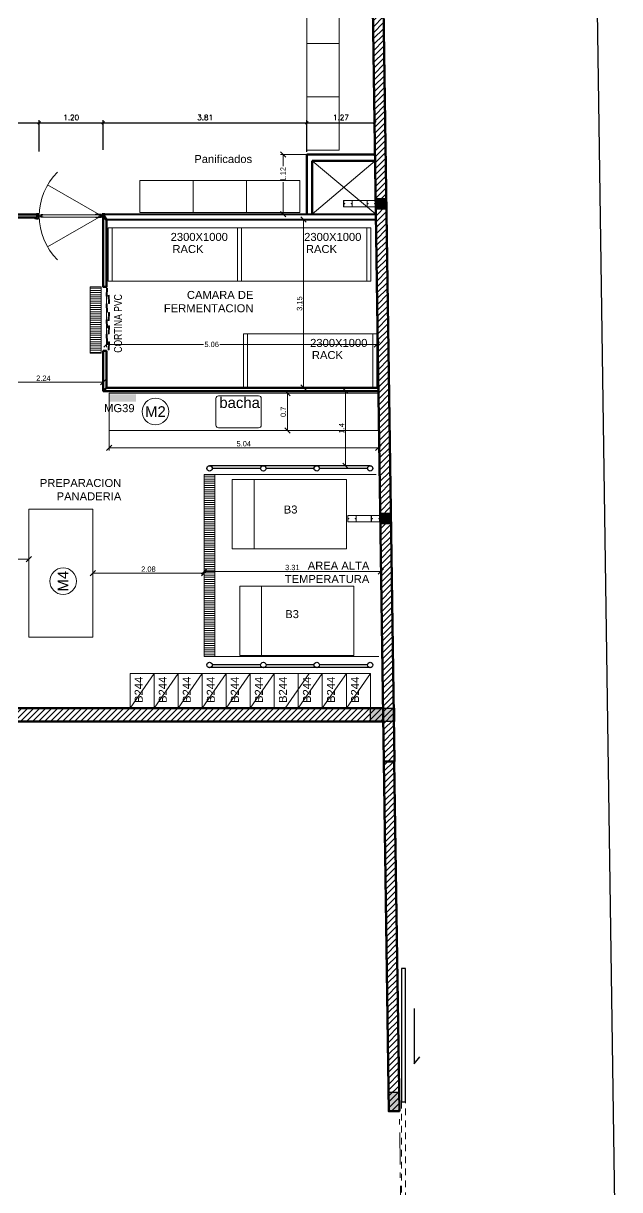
# Model space of a CAD drawing. Header units: inches. Extents: x 2 to 337, y 2 to 182.
# Drawn here: x 179.27 to 190.44, y 40.48 to 62.33 of the extents above; entities that cross this region are included whole.
import ezdxf

# ---------------------------------------------------------------- set-up
doc = ezdxf.new("R2010")
doc.units = ezdxf.units.IN
doc.header["$MEASUREMENT"] = 0
for name, pattern in [('ACAD_ISO10W100', [18, 12, -3, 0, -3]), ('HIDDEN2', [4.7625, 3.175, -1.5875]), ('LÍNEAS_OCULTAS2', [0.1875, 0.125, -0.0625])]:
    doc.linetypes.add(name, pattern=pattern)
for name, color, linetype in [('(C)Paneles 60mm.', 4, 'Continuous'), ('0-CORTINAPVC-TXT', 7, 'Continuous'), ('01-COTAS ESTRUCTURA', 9, 'Continuous'), ('DEF-GUARDARIEL', 1, 'Continuous'), ('JU-PLANTA(XREF)$0$0-EQUIPAMIENTO-LAB', 6, 'Continuous'), ('JU-PLANTA(XREF)$0$COMESTIBLES0-EQUIP-TXT', 3, 'Continuous'), ('L CARPINT', 3, 'Continuous'), ('l olumnas', 140, 'Continuous'), ('piso', 52, 'Continuous')]:
    doc.layers.add(name, color=color, linetype=linetype)
for name, color, linetype, lineweight in [('0-EQUIPAMIENTO-LAB', 6, 'Continuous', 13), ('0-LINEA PISO', 9, 'Continuous', 5), ('01 eje', 30, 'ACAD_ISO10W100', 9), ('ARQ-CORTINA PVC', 4, 'Continuous', 5), ('ARQ-REJILLAS', 4, 'Continuous', 5), ('COMESTIBLES0-EQUIP-TXT', 3, 'Continuous', 9), ('HATCH HORMIGON', 100, 'Continuous', 13), ('L COTAS', 1, 'Continuous', 9), ('L EQUIP', 6, 'Continuous', 9), ('l muro', 5, 'Continuous', 80), ('L PANELES', 136, 'Continuous', 50), ('L PROYEC', 4, 'HIDDEN2', 9), ('LAVADO MU', 10, 'Continuous', 5), ('smr acero', 170, 'Continuous', 15)]:
    doc.layers.add(name, color=color, linetype=linetype, lineweight=lineweight)
doc.styles.add('3mm para 1.100', font='ARIAL.TTF')
doc.styles.add('ARIAL', font='ARIAL.TTF')
doc.styles.add('JU-PLANTA(XREF)$0$ARIAL', font='ARIAL.TTF')
doc.styles.add('LZ-COME$0$LETRITAS', font='ROMAN1.shx', dxfattribs={"width": 1.2, "height": 0.225})
doc.styles.add('RomanS', font='romans.shx')
doc.styles.get("Standard").update_dxf_attribs({"font": 'ARIAL.TTF'})
doc.dimstyles.new('bases 1-50', dxfattribs={"dimscale": 0.5, "dimtxt": 0.2, "dimasz": 0.1, "dimexe": 0.1, "dimexo": 0.1, "dimgap": 0.1, "dimtad": 1, "dimtih": 1, "dimtoh": 1, "dimzin": 1, "dimdsep": 46, "dimtxsty": 'RomanS', "dimblk": 'OBLIQUE', "dimcen": 0.1, "dimclrd": 256, "dimclre": 256, "dimclrt": 256, "dimadec": 0, "dimazin": 0, "dimtfac": 1, "dimtmove": 0, "dimatfit": 3, "dimfxl": 0, "dimarcsym": 0})
doc.dimstyles.new('cotas 1.50', dxfattribs={"dimscale": 0.5, "dimtxt": 0.2, "dimasz": 0.2, "dimexe": 0.1, "dimexo": 0, "dimgap": 0.05, "dimtad": 1, "dimdsep": 46, "dimtxsty": 'ARIAL', "dimblk": 'OBLIQUE', "dimcen": 0.09, "dimclrd": 256, "dimclre": 256, "dimclrt": 256, "dimadec": 0, "dimazin": 2, "dimtfac": 1, "dimtofl": 0, "dimtmove": 2, "dimatfit": 3, "dimfxl": 0, "dimtolj": 1, "dimtzin": 0, "dimlwd": -1, "dimlwe": -1, "dimarcsym": 0})
pattern_1 = [(45, (-3306.593005, -701.39074), (-0.0561266008, 0.0561266008), [])]

# ---------------------------------------------------------------- blocks, each defined once
blk = doc.blocks.new('terreno1')
at = {"layer": '01 eje', "ltscale": 0.05}
blk.add_line((2904.08, 736.346), (2902.361, 855.185), dxfattribs=at)
at = {"layer": 'piso'}
blk.add_lwpolyline([(2906.337, 856.866), (2908.104, 734.713)], dxfattribs=at)
blk = doc.blocks.new('RACKS 250')
for p, q in [((-1.05, -2.5), (-1.05, 0)), ((-1.05, 0), (-0.05, 0)), ((-0.05, 0), (-0.05, -2.5)), ((-1.05, -0.0762), (-0.05, -0.0762)), ((-1.05, -2.4238), (-0.05, -2.4238)), ((-0.05, -2.5), (-1.05, -2.5))]:
    blk.add_line(p, q)
blk = doc.blocks.new('_Oblique')
at = {"color": 0, "linetype": 'ByBlock', "lineweight": -2}
blk.add_line((-0.5, -0.5), (0.5, 0.5), dxfattribs=at)
blk = doc.blocks.new('*D282')
at = {"layer": 'Defpoints', "color": 0}
for p in [(180.831, 57.399), (185.896, 57.301), (185.896, 56.318)]:
    blk.add_point(p, dxfattribs=at)
at = {"layer": 'L COTAS'}
for p, q in [((180.831, 57.399), (180.831, 56.268)), ((185.896, 57.301), (185.896, 56.268)), ((180.831, 56.318), (182.646, 56.318)), ((185.896, 56.318), (182.956, 56.318))]:
    blk.add_line(p, q, dxfattribs=at)
at = {"layer": 'L COTAS', "xscale": 0.1, "yscale": 0.1, "zscale": 0.1, "rotation": 180}
blk.add_blockref('_Oblique', (180.831, 56.318), dxfattribs=at)
at = {"layer": 'L COTAS', "xscale": 0.1, "yscale": 0.1, "zscale": 0.1}
blk.add_blockref('_Oblique', (185.896, 56.318), dxfattribs=at)
at = {"layer": 'L COTAS', "insert": (182.801, 56.318), "char_height": 0.1, "attachment_point": 5, "style": 'ARIAL'}
blk.add_mtext('\\A1;5.06', dxfattribs=at)
blk = doc.blocks.new('*D283')
at = {"layer": 'Defpoints', "color": 0}
for p in [(184.455, 58.658), (184.455, 55.508), (184.523, 55.508)]:
    blk.add_point(p, dxfattribs=at)
at = {"layer": 'L COTAS'}
for p, q in [((184.455, 58.658), (184.573, 58.658)), ((184.523, 58.658), (184.523, 55.508)), ((184.455, 55.508), (184.573, 55.508))]:
    blk.add_line(p, q, dxfattribs=at)
at = {"layer": 'L COTAS', "xscale": 0.1, "yscale": 0.1, "zscale": 0.1}
for p, rotation in [((184.523, 58.658), 90), ((184.523, 55.508), 270)]:
    blk.add_blockref('_Oblique', p, dxfattribs=dict(at, rotation=rotation))
at = {"layer": 'L COTAS', "insert": (184.447, 57.083), "char_height": 0.1, "attachment_point": 5, "rotation": 90, "style": 'ARIAL'}
blk.add_mtext('\\A1;3.15', dxfattribs=at)
blk = doc.blocks.new('*D284')
at = {"layer": 'Defpoints', "color": 0}
for p in [(185.003, 55.448), (185.003, 54.045), (185.308, 54.045)]:
    blk.add_point(p, dxfattribs=at)
at = {"layer": 'L COTAS'}
for p, q in [((185.003, 55.448), (185.358, 55.448)), ((185.308, 55.448), (185.308, 54.045)), ((185.003, 54.045), (185.358, 54.045))]:
    blk.add_line(p, q, dxfattribs=at)
at = {"layer": 'L COTAS', "xscale": 0.1, "yscale": 0.1, "zscale": 0.1}
for p, rotation in [((185.308, 55.448), 90), ((185.308, 54.045), 270)]:
    blk.add_blockref('_Oblique', p, dxfattribs=dict(at, rotation=rotation))
at = {"layer": 'L COTAS', "insert": (185.233, 54.747), "char_height": 0.1, "attachment_point": 5, "rotation": 90, "style": 'ARIAL'}
blk.add_mtext('\\A1;1.4', dxfattribs=at)
blk = doc.blocks.new('*D286')
at = {"layer": 'Defpoints', "color": 0}
for p in [(182.658, 52.062), (185.967, 52.126), (185.967, 52.062)]:
    blk.add_point(p, dxfattribs=at)
at = {"layer": 'L COTAS'}
for p, q in [((182.658, 52.062), (182.658, 52.112)), ((182.658, 52.062), (185.967, 52.062)), ((185.967, 52.126), (185.967, 52.012))]:
    blk.add_line(p, q, dxfattribs=at)
at = {"layer": 'L COTAS', "xscale": 0.1, "yscale": 0.1, "zscale": 0.1, "rotation": 180}
blk.add_blockref('_Oblique', (182.658, 52.062), dxfattribs=at)
at = {"layer": 'L COTAS', "xscale": 0.1, "yscale": 0.1, "zscale": 0.1}
blk.add_blockref('_Oblique', (185.967, 52.062), dxfattribs=at)
at = {"layer": 'L COTAS', "insert": (184.312, 52.138), "char_height": 0.1, "attachment_point": 5, "style": 'ARIAL'}
blk.add_mtext('\\A1;3.31', dxfattribs=at)
blk = doc.blocks.new('*D296')
at = {"layer": 'Defpoints', "color": 0}
for p in [(184.138, 59.876), (184.586, 59.876), (184.586, 58.756)]:
    blk.add_point(p, dxfattribs=at)
at = {"layer": 'L COTAS'}
for p, q in [((184.586, 59.876), (184.088, 59.876)), ((184.138, 59.876), (184.138, 59.655)), ((184.138, 58.756), (184.138, 59.355)), ((184.586, 58.756), (184.088, 58.756))]:
    blk.add_line(p, q, dxfattribs=at)
at = {"layer": 'L COTAS', "xscale": 0.1, "yscale": 0.1, "zscale": 0.1}
for p, rotation in [((184.138, 59.876), 90), ((184.138, 58.756), 270)]:
    blk.add_blockref('_Oblique', p, dxfattribs=dict(at, rotation=rotation))
at = {"layer": 'L COTAS', "insert": (184.138, 59.505), "char_height": 0.1, "attachment_point": 5, "rotation": 90, "style": 'ARIAL'}
blk.add_mtext('\\A1;1.12', dxfattribs=at)
blk = doc.blocks.new('*D484')
at = {"layer": 'Defpoints', "color": 0}
for p in [(178.53, 55.61), (178.53, 55.445), (180.771, 55.445)]:
    blk.add_point(p, dxfattribs=at)
at = {"layer": 'L COTAS'}
for p, q in [((178.53, 55.445), (178.53, 55.66)), ((180.771, 55.61), (178.53, 55.61)), ((180.771, 55.445), (180.771, 55.66))]:
    blk.add_line(p, q, dxfattribs=at)
at = {"layer": 'L COTAS', "xscale": 0.1, "yscale": 0.1, "zscale": 0.1, "rotation": 180}
blk.add_blockref('_Oblique', (178.53, 55.61), dxfattribs=at)
at = {"layer": 'L COTAS', "xscale": 0.1, "yscale": 0.1, "zscale": 0.1}
blk.add_blockref('_Oblique', (180.771, 55.61), dxfattribs=at)
at = {"layer": 'L COTAS', "insert": (179.651, 55.685), "char_height": 0.1, "attachment_point": 5, "style": 'ARIAL'}
blk.add_mtext('\\A1;2.24', dxfattribs=at)
blk = doc.blocks.new('*D485')
at = {"layer": 'Defpoints', "color": 0}
for p in [(180.576, 52.062), (180.576, 52.031), (182.658, 52.062)]:
    blk.add_point(p, dxfattribs=at)
at = {"layer": 'L COTAS'}
for p, q in [((180.576, 52.062), (180.576, 51.981)), ((182.658, 52.031), (180.576, 52.031)), ((182.658, 52.062), (182.658, 51.981))]:
    blk.add_line(p, q, dxfattribs=at)
at = {"layer": 'L COTAS', "xscale": 0.1, "yscale": 0.1, "zscale": 0.1, "rotation": 180}
blk.add_blockref('_Oblique', (180.576, 52.031), dxfattribs=at)
at = {"layer": 'L COTAS', "xscale": 0.1, "yscale": 0.1, "zscale": 0.1}
blk.add_blockref('_Oblique', (182.658, 52.031), dxfattribs=at)
at = {"layer": 'L COTAS', "insert": (181.617, 52.107), "char_height": 0.1, "attachment_point": 5, "style": 'ARIAL'}
blk.add_mtext('\\A1;2.08', dxfattribs=at)
blk = doc.blocks.new('*D486')
at = {"layer": 'Defpoints', "color": 0}
for p in [(177.27, 52.296), (177.27, 52.062), (179.376, 52.062)]:
    blk.add_point(p, dxfattribs=at)
at = {"layer": 'L COTAS'}
for p, q in [((177.27, 52.062), (177.27, 52.346)), ((179.376, 52.296), (177.27, 52.296)), ((179.376, 52.062), (179.376, 52.346))]:
    blk.add_line(p, q, dxfattribs=at)
at = {"layer": 'L COTAS', "xscale": 0.1, "yscale": 0.1, "zscale": 0.1, "rotation": 180}
blk.add_blockref('_Oblique', (177.27, 52.296), dxfattribs=at)
at = {"layer": 'L COTAS', "xscale": 0.1, "yscale": 0.1, "zscale": 0.1}
blk.add_blockref('_Oblique', (179.376, 52.296), dxfattribs=at)
at = {"layer": 'L COTAS', "insert": (178.323, 52.371), "char_height": 0.1, "attachment_point": 5, "style": 'ARIAL'}
blk.add_mtext('\\A1;2.11', dxfattribs=at)
blk = doc.blocks.new('base1')
at = {"layer": 'smr acero'}
h = blk.add_hatch(color=256, dxfattribs=at)
h.dxf.hatch_style = 1
h.paths.add_polyline_path([(4862.665, 1040.797), (4862.665, 1040.597), (4862.465, 1040.597), (4862.465, 1040.797)])
for p, q in [((4863.111, 1040.757), (4862.809, 1040.757)), ((4863.111, 1040.637), (4862.809, 1040.637))]:
    blk.add_line(p, q, dxfattribs=at)
blk.add_lwpolyline([(4862.465, 1040.597), (4862.665, 1040.597), (4862.665, 1040.797), (4862.465, 1040.797)], close=True, dxfattribs=at)
for points in [[(4862.819, 1040.757), (4862.671, 1040.757, 0.414214), (4862.665, 1040.751), (4862.665, 1040.703, 0.414214), (4862.671, 1040.697), (4862.685, 1040.697), (4862.685, 1040.699), (4862.673, 1040.699, -0.414214), (4862.667, 1040.705), (4862.667, 1040.749, -0.414214), (4862.673, 1040.755), (4862.817, 1040.755, -0.414214), (4862.823, 1040.749), (4862.823, 1040.705, -0.414214), (4862.817, 1040.699), (4862.805, 1040.699), (4862.805, 1040.697), (4862.819, 1040.697, 0.414214), (4862.825, 1040.703), (4862.825, 1040.751, 0.414214)], [(4862.819, 1040.637), (4862.671, 1040.637, -0.414214), (4862.665, 1040.643), (4862.665, 1040.691, -0.414214), (4862.671, 1040.697), (4862.685, 1040.697), (4862.685, 1040.695), (4862.673, 1040.695, 0.414214), (4862.667, 1040.689), (4862.667, 1040.645, 0.414214), (4862.673, 1040.639), (4862.817, 1040.639, 0.414214), (4862.823, 1040.645), (4862.823, 1040.689, 0.414214), (4862.817, 1040.695), (4862.805, 1040.695), (4862.805, 1040.697), (4862.819, 1040.697, -0.414214), (4862.825, 1040.691), (4862.825, 1040.643, -0.414214)], [(4863.111, 1040.757), (4863.259, 1040.757, -0.414214), (4863.265, 1040.751), (4863.265, 1040.703, -0.414214), (4863.259, 1040.697), (4863.245, 1040.697), (4863.245, 1040.699), (4863.257, 1040.699, 0.414214), (4863.263, 1040.705), (4863.263, 1040.749, 0.414214), (4863.257, 1040.755), (4863.113, 1040.755, 0.414214), (4863.107, 1040.749), (4863.107, 1040.705, 0.414214), (4863.113, 1040.699), (4863.125, 1040.699), (4863.125, 1040.697), (4863.111, 1040.697, -0.414214), (4863.105, 1040.703), (4863.105, 1040.751, -0.414214)], [(4863.111, 1040.637), (4863.259, 1040.637, 0.414214), (4863.265, 1040.643), (4863.265, 1040.691, 0.414214), (4863.259, 1040.697), (4863.245, 1040.697), (4863.245, 1040.695), (4863.257, 1040.695, -0.414214), (4863.263, 1040.689), (4863.263, 1040.645, -0.414214), (4863.257, 1040.639), (4863.113, 1040.639, -0.414214), (4863.107, 1040.645), (4863.107, 1040.689, -0.414214), (4863.113, 1040.695), (4863.125, 1040.695), (4863.125, 1040.697), (4863.111, 1040.697, 0.414214), (4863.105, 1040.691), (4863.105, 1040.643, 0.414214)]]:
    blk.add_lwpolyline(points, format="xyb", close=True, dxfattribs=at)
blk = doc.blocks.new('*D437')
at = {"layer": 'Defpoints', "color": 0}
for p in [(179.571, 60.47), (178.471, 59.883), (179.571, 59.883)]:
    blk.add_point(p, dxfattribs=at)
at = {"layer": 'L COTAS', "lineweight": -2}
for p, q in [((178.471, 59.933), (178.471, 60.52)), ((178.471, 60.47), (179.571, 60.47)), ((179.571, 59.933), (179.571, 60.52))]:
    blk.add_line(p, q, dxfattribs=at)
at = {"layer": 'L COTAS', "lineweight": -2, "xscale": 0.05, "yscale": 0.05, "zscale": 0.05, "rotation": 180}
blk.add_blockref('_Oblique', (178.471, 60.47), dxfattribs=at)
at = {"layer": 'L COTAS', "lineweight": -2, "xscale": 0.05, "yscale": 0.05, "zscale": 0.05}
blk.add_blockref('_Oblique', (179.571, 60.47), dxfattribs=at)
at = {"layer": 'L COTAS', "insert": (179.021, 60.57), "char_height": 0.1, "attachment_point": 5, "style": 'RomanS'}
blk.add_mtext('1.10', dxfattribs=at)
blk = doc.blocks.new('*D438')
at = {"layer": 'Defpoints', "color": 0}
for p in [(180.771, 60.47), (179.571, 59.883), (180.771, 59.914)]:
    blk.add_point(p, dxfattribs=at)
at = {"layer": 'L COTAS', "lineweight": -2}
for p, q in [((179.571, 59.933), (179.571, 60.52)), ((179.571, 60.47), (180.771, 60.47)), ((180.771, 59.964), (180.771, 60.52))]:
    blk.add_line(p, q, dxfattribs=at)
at = {"layer": 'L COTAS', "lineweight": -2, "xscale": 0.05, "yscale": 0.05, "zscale": 0.05, "rotation": 180}
blk.add_blockref('_Oblique', (179.571, 60.47), dxfattribs=at)
at = {"layer": 'L COTAS', "lineweight": -2, "xscale": 0.05, "yscale": 0.05, "zscale": 0.05}
blk.add_blockref('_Oblique', (180.771, 60.47), dxfattribs=at)
at = {"layer": 'L COTAS', "insert": (180.171, 60.57), "char_height": 0.1, "attachment_point": 5, "style": 'RomanS'}
blk.add_mtext('1.20', dxfattribs=at)
blk = doc.blocks.new('*D439')
at = {"layer": 'Defpoints', "color": 0}
for p in [(184.586, 60.47), (180.771, 59.914), (184.586, 59.876)]:
    blk.add_point(p, dxfattribs=at)
at = {"layer": 'L COTAS', "lineweight": -2}
for p, q in [((180.771, 59.964), (180.771, 60.52)), ((180.771, 60.47), (184.586, 60.47)), ((184.586, 59.926), (184.586, 60.52))]:
    blk.add_line(p, q, dxfattribs=at)
at = {"layer": 'L COTAS', "lineweight": -2, "xscale": 0.05, "yscale": 0.05, "zscale": 0.05, "rotation": 180}
blk.add_blockref('_Oblique', (180.771, 60.47), dxfattribs=at)
at = {"layer": 'L COTAS', "lineweight": -2, "xscale": 0.05, "yscale": 0.05, "zscale": 0.05}
blk.add_blockref('_Oblique', (184.586, 60.47), dxfattribs=at)
at = {"layer": 'L COTAS', "insert": (182.679, 60.57), "char_height": 0.1, "attachment_point": 5, "style": 'RomanS'}
blk.add_mtext('3.81', dxfattribs=at)
blk = doc.blocks.new('*D508')
at = {"layer": 'Defpoints', "color": 0}
for p in [(185.858, 60.47), (184.586, 59.876), (185.858, 59.876)]:
    blk.add_point(p, dxfattribs=at)
at = {"layer": 'L COTAS', "lineweight": -2}
for p, q in [((184.586, 59.926), (184.586, 60.52)), ((184.586, 60.47), (185.858, 60.47)), ((185.858, 59.926), (185.858, 60.52))]:
    blk.add_line(p, q, dxfattribs=at)
at = {"layer": 'L COTAS', "lineweight": -2, "xscale": 0.05, "yscale": 0.05, "zscale": 0.05, "rotation": 180}
blk.add_blockref('_Oblique', (184.586, 60.47), dxfattribs=at)
at = {"layer": 'L COTAS', "lineweight": -2, "xscale": 0.05, "yscale": 0.05, "zscale": 0.05}
blk.add_blockref('_Oblique', (185.858, 60.47), dxfattribs=at)
at = {"layer": 'L COTAS', "insert": (185.222, 60.57), "char_height": 0.1, "attachment_point": 5, "style": 'RomanS'}
blk.add_mtext('1.27', dxfattribs=at)
blk = doc.blocks.new('*D513')
at = {"layer": 'Defpoints', "color": 0}
for p in [(183.881, 55.405), (184.219, 55.405), (183.881, 54.705)]:
    blk.add_point(p, dxfattribs=at)
at = {"layer": 'L COTAS'}
for p, q in [((183.881, 55.405), (184.269, 55.405)), ((184.219, 54.705), (184.219, 55.405)), ((183.881, 54.705), (184.269, 54.705))]:
    blk.add_line(p, q, dxfattribs=at)
at = {"layer": 'L COTAS', "xscale": 0.1, "yscale": 0.1, "zscale": 0.1}
for p, rotation in [((184.219, 55.405), 90), ((184.219, 54.705), 270)]:
    blk.add_blockref('_Oblique', p, dxfattribs=dict(at, rotation=rotation))
at = {"layer": 'L COTAS', "insert": (184.143, 55.055), "char_height": 0.1, "attachment_point": 5, "rotation": 90, "style": 'ARIAL'}
blk.add_mtext('\\A1;0.7', dxfattribs=at)
blk = doc.blocks.new('*D514')
at = {"layer": 'Defpoints', "color": 0}
for p in [(180.881, 54.705), (185.922, 54.705), (185.922, 54.381)]:
    blk.add_point(p, dxfattribs=at)
at = {"layer": 'L COTAS'}
for p, q in [((180.881, 54.705), (180.881, 54.331)), ((185.922, 54.705), (185.922, 54.331)), ((180.881, 54.381), (185.922, 54.381))]:
    blk.add_line(p, q, dxfattribs=at)
at = {"layer": 'L COTAS', "xscale": 0.1, "yscale": 0.1, "zscale": 0.1, "rotation": 180}
blk.add_blockref('_Oblique', (180.881, 54.381), dxfattribs=at)
at = {"layer": 'L COTAS', "xscale": 0.1, "yscale": 0.1, "zscale": 0.1}
blk.add_blockref('_Oblique', (185.922, 54.381), dxfattribs=at)
at = {"layer": 'L COTAS', "insert": (183.402, 54.457), "char_height": 0.1, "attachment_point": 5, "style": 'ARIAL'}
blk.add_mtext('\\A1;5.04', dxfattribs=at)
blk = doc.blocks.new('PVV1H 1_00_60')
at = {"layer": 'L EQUIP'}
for p, q in [((0.017, 0.002), (0.017, 0.047)), ((0.017, 0.047), (0.021, 0.047)), ((0.021, 0.002), (0.017, 0.002)), ((0.021, 0.047), (0.021, 0.002)), ((0.038, 0.043), (0.021, 0.043)), ((0.021, 0.043), (0.021, 0.006)), ((0.021, 0.034), (0.026, 0.029)), ((0.021, 0.015), (0.026, 0.019)), ((0.021, 0.006), (0.038, 0.006)), ((0.028, 0.029), (0.031, 0.029)), ((0.028, 0.02), (0.031, 0.02)), ((0.122, 0.049), (0.038, 0.049)), ((0.038, 0.049), (0.038, 0.043)), ((0.038, 0.006), (0.038, -0.001)), ((0.122, 0.044), (0.043, 0.044)), ((0.043, 0.044), (0.043, 0.004)), ((0.122, 0.004), (0.043, 0.004)), ((0.057, 0.049), (0.057, 0.044)), ((0.057, 0.004), (0.057, -0.001)), ((0.101, 0.049), (0.101, 0.047)), ((0.101, 0.047), (0.116, 0.047)), ((0.101, 0.002), (0.101, -0.001)), ((0.101, 0.002), (0.116, 0.002)), ((0.104, 0.047), (0.104, 0.044)), ((0.104, 0.004), (0.104, 0.002)), ((0.113, 0.047), (0.113, 0.044)), ((0.113, 0.004), (0.113, 0.002)), ((0.116, 0.049), (0.116, 0.047)), ((0.116, 0.002), (0.116, -0.001)), ((0.122, 0.044), (0.122, 0.049)), ((0.122, -0.001), (0.122, 0.004)), ((0.038, -0.001), (0.122, -0.001))]:
    blk.add_line(p, q, dxfattribs=at)
for points in [[(-0.015, 0.06), (-0.053, 0.06), (-0.053, 0.064), (-0.052, 0.065), (-0.048, 0.069), (-0.024, 0.076), (-0.024, 0.076), (-0.021, 0.076), (-0.021, 0.076), (0, 0.076), (0.002, 0.074), (0.002, 0.072), (0.005, 0.072), (0.007, 0.071), (0.011, 0.067), (0.017, 0.043), (0.017, 0.043), (0.017, 0.04), (0.017, 0.04), (0.017, -0.014), (0.015, -0.016), (-0.021, -0.016), (-0.021, -0.015), (-0.024, -0.015), (-0.024, -0.015), (-0.046, -0.009), (-0.047, -0.009), (-0.048, -0.009), (-0.052, -0.005), (-0.053, -0.003), (-0.053, 0), (-0.016, 0), (-0.016, -0.007), (-0.015, -0.008), (0.001, -0.008), (0.002, -0.007), (0.002, 0.017), (0, 0.017), (0, 0.066), (-0.015, 0.066)], [(0.067, 0.042), (0.968, 0.042), (0.968, 0.043), (0.067, 0.043)], [(0.067, 0.006), (0.968, 0.006), (0.968, 0.007), (0.067, 0.007)], [(1.05, 0.06), (1.087, 0.06), (1.087, 0.064), (1.086, 0.065), (1.082, 0.069), (1.059, 0.076), (1.058, 0.076), (1.055, 0.076), (1.055, 0.076), (1.034, 0.076), (1.033, 0.074), (1.033, 0.072), (1.029, 0.072), (1.028, 0.071), (1.024, 0.067), (1.017, 0.043), (1.017, 0.043), (1.017, 0.04), (1.017, 0.04), (1.017, -0.014), (1.019, -0.016), (1.055, -0.016), (1.055, -0.015), (1.058, -0.015), (1.059, -0.015), (1.081, -0.009), (1.081, -0.009), (1.082, -0.009), (1.087, -0.005), (1.087, -0.003), (1.087, 0), (1.05, 0), (1.05, -0.007), (1.05, -0.008), (1.033, -0.008), (1.033, -0.007), (1.033, 0.017), (1.035, 0.017), (1.035, 0.066), (1.05, 0.066)]]:
    blk.add_lwpolyline(points, close=True, dxfattribs=at)
for points in [[(0.047, 0.008, -0.414214), (0.046, 0.007), (0.046, 0.007, -0.185961), (0.044, 0.008), (0.036, 0.018, 0.169696), (0.022, 0.023), (0.02, 0.023, -1), (0.02, 0.025), (0.022, 0.025), (0.02, 0.025), (0.022, 0.025, 0.169696), (0.036, 0.031), (0.043, 0.04, -0.283499), (0.046, 0.041, -0.414214), (0.047, 0.041, -0.414214), (0.046, 0.04, 0.473727), (0.044, 0.038), (0.044, 0.028), (0.047, 0.028), (0.047, 0.033), (0.049, 0.033), (0.049, 0.015), (0.047, 0.015), (0.047, 0.021), (0.044, 0.021), (0.044, 0.01, 0.348864), (0.046, 0.008), (0.046, 0.008, -0.414214)], [(0.057, 0.043), (0.057, 0.041, 0.414214), (0.06, 0.038), (0.065, 0.038, -0.061321), (0.065, 0.038), (0.076, 0.035), (0.077, 0.037), (0.065, 0.04, 0.061321), (0.065, 0.04), (0.06, 0.04, -0.414214), (0.058, 0.041), (0.058, 0.043), (0.077, 0.043), (0.077, 0.044), (0.048, 0.044, 0.414214), (0.045, 0.041), (0.045, 0.028), (0.046, 0.028), (0.046, 0.036), (0.05, 0.036, -0.414214), (0.052, 0.034), (0.052, 0.014, -0.414214), (0.05, 0.012), (0.046, 0.012), (0.046, 0.02), (0.045, 0.02), (0.045, 0.007, 0.414214), (0.048, 0.004), (0.077, 0.004), (0.077, 0.006), (0.058, 0.006), (0.058, 0.007, -0.414214), (0.06, 0.009), (0.065, 0.009, 0.061321), (0.065, 0.009), (0.077, 0.012), (0.076, 0.013), (0.065, 0.01, -0.061321), (0.065, 0.01), (0.06, 0.01, 0.414214), (0.057, 0.007), (0.057, 0.006), (0.048, 0.006, -0.414214), (0.046, 0.007), (0.046, 0.011), (0.05, 0.011, 0.414214), (0.053, 0.014), (0.053, 0.034, 0.414214), (0.05, 0.037), (0.046, 0.037), (0.046, 0.041, -0.414214), (0.048, 0.043)], [(0.978, 0.043), (0.978, 0.041, -0.414214), (0.975, 0.038), (0.97, 0.038, 0.061321), (0.97, 0.038), (0.958, 0.035), (0.958, 0.037), (0.969, 0.04, -0.061321), (0.97, 0.04), (0.975, 0.04, 0.414214), (0.977, 0.041), (0.977, 0.043), (0.958, 0.043), (0.958, 0.044), (0.987, 0.044, -0.414214), (0.99, 0.041), (0.99, 0.028), (0.988, 0.028), (0.988, 0.036), (0.985, 0.036, 0.414214), (0.983, 0.034), (0.983, 0.014, 0.414214), (0.985, 0.012), (0.988, 0.012), (0.988, 0.02), (0.99, 0.02), (0.99, 0.007, -0.414214), (0.987, 0.004), (0.958, 0.004), (0.958, 0.006), (0.977, 0.006), (0.977, 0.007, 0.414214), (0.975, 0.009), (0.97, 0.009, -0.061321), (0.969, 0.009), (0.958, 0.012), (0.958, 0.013), (0.97, 0.01, 0.061321), (0.97, 0.01), (0.975, 0.01, -0.414214), (0.978, 0.007), (0.978, 0.006), (0.987, 0.006, 0.414214), (0.988, 0.007), (0.988, 0.011), (0.985, 0.011, -0.414214), (0.982, 0.014), (0.982, 0.034, -0.414214), (0.985, 0.037), (0.988, 0.037), (0.988, 0.041, 0.414214), (0.987, 0.043)], [(0.988, 0.008, 0.414214), (0.988, 0.007), (0.989, 0.007, 0.185961), (0.991, 0.008), (0.998, 0.018, -0.169696), (1.013, 0.023), (1.014, 0.023, 1), (1.014, 0.025), (1.013, 0.025), (1.014, 0.025), (1.013, 0.025, -0.169696), (0.998, 0.031), (0.991, 0.04, 0.283499), (0.988, 0.041, 0.414214), (0.988, 0.041, 0.414214), (0.988, 0.04, -0.473727), (0.991, 0.038), (0.991, 0.028), (0.988, 0.028), (0.988, 0.033), (0.985, 0.033), (0.985, 0.015), (0.988, 0.015), (0.988, 0.021), (0.991, 0.021), (0.991, 0.01, -0.348864), (0.989, 0.008), (0.988, 0.008, 0.414214)]]:
    blk.add_lwpolyline(points, format="xyb", close=True, dxfattribs=at)
blk.add_circle((0.03, 0.024), 0.0045, dxfattribs=at)
for centre, radius, start, end in [((0.028, 0.031), 0.002, 227.7263, 270), ((0.028, 0.018), 0.002, 90, 132.2737), ((0.031, 0.027), 0.002, 65.38, 90), ((0.031, 0.022), 0.002, 270, 294.62), ((0.03, 0.024), 0.00475, 294.62, 65.38)]:
    blk.add_arc(centre, radius, start, end, dxfattribs=at)
at = {"layer": 'L PROYEC'}
for q in [(0.883, 0.517), (0.883, -0.468)]:
    blk.add_line((0.03, 0.024), q, dxfattribs=at)
blk.add_arc((0.03, 0.024), 0.985, 315, 45, dxfattribs=at)

msp = doc.modelspace()

# ---------------------------------------------------------------- hatches: boundary and pattern name
at = {"layer": 'ARQ-REJILLAS'}
h = msp.add_hatch(dxfattribs=at)
h.set_pattern_fill('_USER', color=256, scale=0.04, angle=540, style=0, pattern_type=0)
h.set_pattern_definition([(180, (-3219.52482, -701.390743), (-1e-17, -0.04), [])])
h.paths.add_polyline_path([(180.529, 57.398), (180.729, 57.398), (180.729, 56.156), (180.529, 56.156)])
h = msp.add_hatch(dxfattribs=at)
h.set_pattern_fill('_USER', color=256, scale=0.04, angle=540, style=0, pattern_type=0)
h.set_pattern_definition([(180, (-3219.64137, -700.52349), (-1e-17, -0.04), [])])
h.paths.add_polyline_path([(182.658, 53.881), (182.658, 50.472), (182.858, 50.472), (182.858, 53.881)])
at = {"layer": 'HATCH HORMIGON'}
h = msp.add_hatch(color=256, dxfattribs=at)
h.dxf.hatch_style = 1
h.paths.add_polyline_path([(186.223, 49.504), (186.223, 49.254), (185.773, 49.254), (185.773, 49.504)])
at = {"layer": 'LAVADO MU'}
h = msp.add_hatch(dxfattribs=at)
h.set_pattern_fill('ANSI31', color=256, scale=0.025)
h.set_pattern_definition(pattern_1)
h.paths.add_polyline_path([(185.393, 92.002), (185.593, 92.002), (185.156, 122.252), (184.956, 122.252)])
h.paths.add_polyline_path([(185.627, 89.602), (185.428, 89.602), (186.022, 48.505), (186.221, 48.505), (186.221, 48.505)])
h = msp.add_hatch(dxfattribs=at)
h.set_pattern_fill('ANSI31', color=256, scale=0.025)
h.set_pattern_definition([(45, (-3306.593005, -700.39074), (-0.0561266008, 0.0561266008), [])])
h.paths.add_polyline_path([(186.022, 49.505), (170.635, 49.504), (170.635, 49.254), (186.026, 49.255)])
h = msp.add_hatch(dxfattribs=at)
h.set_pattern_fill('ANSI31', color=256, scale=0.025)
h.set_pattern_definition(pattern_1)
h.paths.add_polyline_path([(186.221, 48.505), (186.022, 48.505), (186.117, 41.952), (186.316, 41.955)])
at = {"layer": 'smr acero'}
h = msp.add_hatch(color=256, dxfattribs=at)
h.dxf.hatch_style = 1
h.paths.add_polyline_path([(186.223, 49.504), (186.223, 49.254), (185.773, 49.254), (185.773, 49.504)])
h = msp.add_hatch(color=256, dxfattribs=at)
h.dxf.hatch_style = 1
h.paths.add_polyline_path([(186.313, 42.302), (186.313, 41.952), (186.113, 41.952), (186.113, 42.302)])

# ---------------------------------------------------------------- linework, layer by layer
at = {"layer": '0-EQUIPAMIENTO-LAB'}
for p, q in [((181.723, 50.155), (181.273, 49.505)), ((182.173, 50.155), (181.723, 49.505)), ((182.623, 50.155), (182.173, 49.505)), ((183.073, 50.155), (182.623, 49.505)), ((183.523, 50.155), (183.073, 49.505)), ((183.973, 50.155), (183.523, 49.505)), ((184.625, 50.155), (184.175, 49.505)), ((184.873, 50.155), (184.423, 49.505)), ((185.323, 50.155), (184.873, 49.505)), ((185.773, 50.155), (185.323, 49.505))]:
    msp.add_line(p, q, dxfattribs=at)
for points in [[(183.598, 53.79), (183.598, 52.49), (183.188, 52.49), (183.188, 53.79)], [(185.328, 53.79), (185.328, 52.49), (183.598, 52.49), (183.598, 53.79)], [(180.576, 53.231), (180.576, 50.831), (179.376, 50.831), (179.376, 53.231)], [(183.736, 51.789), (183.736, 50.489), (183.326, 50.489), (183.326, 51.789)], [(185.466, 51.789), (185.466, 50.489), (183.736, 50.489), (183.736, 51.789)], [(181.273, 50.155), (181.723, 50.155), (181.723, 49.505), (181.273, 49.505)], [(181.723, 50.155), (182.173, 50.155), (182.173, 49.505), (181.723, 49.505)], [(182.173, 50.155), (182.623, 50.155), (182.623, 49.505), (182.173, 49.505)], [(182.623, 50.155), (183.073, 50.155), (183.073, 49.505), (182.623, 49.505)], [(183.073, 50.155), (183.523, 50.155), (183.523, 49.505), (183.073, 49.505)], [(183.523, 50.155), (183.973, 50.155), (183.973, 49.505), (183.523, 49.505)], [(183.973, 50.155), (184.423, 50.155), (184.423, 49.505), (183.973, 49.505)], [(184.423, 50.155), (184.873, 50.155), (184.873, 49.505), (184.423, 49.505)], [(184.873, 50.155), (185.323, 50.155), (185.323, 49.505), (184.873, 49.505)], [(185.323, 50.155), (185.773, 50.155), (185.773, 49.505), (185.323, 49.505)]]:
    msp.add_lwpolyline(points, close=True, dxfattribs=at)
at = {"layer": '0-LINEA PISO'}
for p, q in [((182.858, 53.881), (185.883, 53.881)), ((182.858, 50.472), (185.932, 50.472))]:
    msp.add_line(p, q, dxfattribs=at)
at = {"layer": 'ARQ-CORTINA PVC'}
for points in [[(180.849, 57.373), (180.83, 57.374), (180.825, 57.223), (180.844, 57.222)], [(180.849, 56.925), (180.83, 56.925), (180.825, 57.076), (180.844, 57.076)], [(180.883, 57.238), (180.864, 57.237), (180.87, 57.087), (180.889, 57.087)], [(180.883, 56.764), (180.864, 56.764), (180.87, 56.915), (180.889, 56.914)], [(180.849, 56.629), (180.83, 56.628), (180.825, 56.779), (180.844, 56.78)], [(180.883, 56.517), (180.864, 56.518), (180.87, 56.668), (180.889, 56.668)], [(180.849, 56.357), (180.83, 56.357), (180.825, 56.507), (180.844, 56.508)], [(180.883, 56.217), (180.864, 56.218), (180.87, 56.369), (180.889, 56.368)]]:
    msp.add_lwpolyline(points, close=True, dxfattribs=at)
at = {"layer": 'ARQ-REJILLAS'}
for points in [[(180.529, 57.398), (180.729, 57.398), (180.729, 56.156), (180.529, 56.156)], [(180.529, 57.398), (180.729, 57.398), (180.729, 56.156), (180.529, 56.156)], [(182.658, 53.881), (182.658, 50.472), (182.858, 50.472), (182.858, 53.881)]]:
    msp.add_lwpolyline(points, close=True, dxfattribs=at)
at = {"layer": 'DEF-GUARDARIEL'}
for p, q in [((185.769, 54.045), (182.761, 54.045)), ((183.718, 53.995), (182.814, 53.995)), ((184.725, 53.995), (183.821, 53.995)), ((185.725, 53.995), (184.821, 53.995)), ((185.769, 50.262), (182.761, 50.262)), ((183.718, 50.312), (182.814, 50.312)), ((184.725, 50.312), (183.821, 50.312)), ((185.725, 50.312), (184.821, 50.312))]:
    msp.add_line(p, q, dxfattribs=at)
for centre in [(182.761, 53.995), (183.769, 53.995), (184.769, 53.995), (185.769, 53.995), (182.761, 50.312), (183.769, 50.312), (184.769, 50.312), (185.769, 50.312)]:
    msp.add_circle(centre, 0.0504, dxfattribs=at)
at = {"layer": 'JU-PLANTA(XREF)$0$0-EQUIPAMIENTO-LAB'}
msp.add_solid([(180.883, 55.245), (180.883, 55.385), (181.383, 55.245), (181.383, 55.385)], dxfattribs=at)
at = {"layer": 'L CARPINT'}
msp.add_lwpolyline([(186.43, 44.627), (186.355, 44.627), (186.355, 42.127), (186.43, 42.127)], close=True, dxfattribs=at)
msp.add_lwpolyline([(186.593, 43.878), (186.593, 42.84), (186.696, 42.972)], dxfattribs=at)
at = {"layer": 'L COTAS'}
for p, q in [((184.686, 59.756), (185.874, 58.757)), ((185.86, 59.756), (184.686, 58.756))]:
    msp.add_line(p, q, dxfattribs=at)
at = {"layer": 'L EQUIP'}
for p, q in [((180.881, 55.405), (185.922, 55.405)), ((180.881, 54.705), (180.881, 55.405)), ((185.922, 54.705), (185.922, 55.405)), ((180.881, 54.705), (185.922, 54.705))]:
    msp.add_line(p, q, dxfattribs=at)
for points in [[(184.586, 61.956), (184.586, 62.956), (185.186, 62.956), (185.186, 61.956)], [(184.586, 60.956), (184.586, 61.956), (185.186, 61.956), (185.186, 60.956)], [(184.586, 59.956), (184.586, 60.956), (185.186, 60.956), (185.186, 59.956)], [(182.455, 58.792), (181.455, 58.792), (181.455, 59.392), (182.455, 59.392)], [(183.455, 58.792), (182.455, 58.792), (182.455, 59.392), (183.455, 59.392)], [(184.455, 58.792), (183.455, 58.792), (183.455, 59.392), (184.455, 59.392)]]:
    msp.add_lwpolyline(points, close=True, dxfattribs=at)
msp.add_lwpolyline([(182.931, 54.755), (183.681, 54.755, 0.414214), (183.731, 54.805), (183.731, 55.305, 0.414214), (183.681, 55.355), (182.931, 55.355, 0.414214), (182.881, 55.305), (182.881, 54.805, 0.414214)], format="xyb", close=True, dxfattribs=at)
for centre in [(181.748, 55.06), (180.02, 51.882)]:
    msp.add_circle(centre, 0.25, dxfattribs=at)
at = {"layer": 'l muro'}
for p, q in [((185.858, 59.876), (184.586, 59.876)), ((184.586, 59.876), (184.586, 58.756)), ((185.86, 59.756), (184.686, 59.756)), ((184.686, 59.756), (184.686, 58.756))]:
    msp.add_line(p, q, dxfattribs=at)
for points in [[(186.223, 48.505), (185.628, 89.602), (185.428, 89.602), (186.022, 48.505)], [(170.635, 49.504), (186.021, 49.505)], [(186.024, 49.255), (170.635, 49.254)]]:
    msp.add_lwpolyline(points, dxfattribs=at)
msp.add_lwpolyline([(186.022, 48.505), (186.221, 48.505), (186.316, 41.955), (186.117, 41.952)], close=True, dxfattribs=at)
at = {"layer": 'l olumnas'}
for points in [[(186.223, 49.505), (186.223, 49.255), (185.773, 49.255), (185.773, 49.505)], [(186.113, 41.952), (186.313, 41.952), (186.313, 42.302), (186.113, 42.302)]]:
    msp.add_lwpolyline(points, close=True, dxfattribs=at)
at = {"layer": 'L PANELES'}
for points in [[(179.532, 58.694), (178.432, 58.694), (178.432, 58.754), (179.532, 58.754)], [(185.874, 58.757), (180.771, 58.754), (180.831, 58.654), (185.876, 58.657)], [(180.831, 57.396), (180.831, 58.654), (180.771, 58.754), (180.771, 57.396)], [(180.831, 55.504), (180.831, 56.196), (180.771, 56.196), (180.771, 55.445)], [(185.921, 55.505), (180.831, 55.504), (180.771, 55.445), (185.922, 55.445)]]:
    msp.add_lwpolyline(points, close=True, dxfattribs=at)
at = {"layer": 'L PROYEC', "linetype": 'LÍNEAS_OCULTAS2'}
msp.add_lwpolyline([(186.43, 42.127), (186.355, 42.127), (186.355, 39.627), (186.43, 39.627)], close=True, dxfattribs=at)

# ---------------------------------------------------------------- block references
at = {"layer": '(C)Paneles 60mm.', "color": 5, "xscale": 1.179820487098937, "yscale": 1.179820487098937, "zscale": 1.179820487098937, "rotation": 180}
msp.add_blockref('PVV1H 1_00_60', (180.771, 58.754), dxfattribs=at)
at = {"layer": '0-EQUIPAMIENTO-LAB', "rotation": 90}
for p in [(180.86, 58.555), (183.284, 58.555), (183.395, 56.568)]:
    msp.add_blockref('RACKS 250', p, dxfattribs=at)
at = {"layer": '01-COTAS ESTRUCTURA', "xscale": -1}
for p in [(5048.537, -981.743), (5048.615, -987.643)]:
    msp.add_blockref('base1', p, dxfattribs=at)
at = {"layer": 'l muro'}
msp.add_blockref('terreno1', (-2717.663, -701.391), dxfattribs=at)

# ---------------------------------------------------------------- texts
at = {"layer": '0-CORTINAPVC-TXT', "style": 'LZ-COME$0$LETRITAS', "width": 0.8}
msp.add_text('CORTINA PVC', height=0.15, rotation=90, dxfattribs=at).set_placement((181.122, 56.162))
at = {"layer": 'COMESTIBLES0-EQUIP-TXT', "style": 'ARIAL'}
for s, p in [('2300X1000', (182.033, 58.257)), ('2300X1000', (184.533, 58.257)), ('RACK', (182.066, 58.03)), ('RACK', (184.566, 58.03)), ('2300X1000', (184.645, 56.271)), ('RACK', (184.678, 56.044)), ('B3', (184.151, 53.15)), ('B3', (184.179, 51.19))]:
    msp.add_text(s, height=0.15, dxfattribs=at).set_placement(p)
for p in [(181.51, 49.601), (181.96, 49.601), (182.41, 49.601), (182.86, 49.601), (183.31, 49.601), (183.76, 49.601), (184.21, 49.601), (184.66, 49.601), (185.11, 49.601), (185.56, 49.601)]:
    msp.add_text('B244', height=0.15, rotation=90, dxfattribs=at).set_placement(p)
at = {"layer": 'COMESTIBLES0-EQUIP-TXT', "char_height": 0.15, "width": 2.11563, "attachment_point": 3, "style": 'ARIAL'}
for s, insert in [('CAMARA DE FERMENTACION', (183.583, 57.32)), ('PREPARACION PANADERIA', (181.109, 53.797)), ('AREA ALTA TEMPERATURA', (185.753, 52.248))]:
    msp.add_mtext(s, dxfattribs=dict(at, insert=insert))
at = {"layer": 'JU-PLANTA(XREF)$0$COMESTIBLES0-EQUIP-TXT', "style": 'JU-PLANTA(XREF)$0$ARIAL'}
msp.add_text('MG39', height=0.15, rotation=360, dxfattribs=at).set_placement((180.787, 55.049))
at = {"layer": 'L EQUIP', "linetype": 'ByBlock', "ltscale": 0.01, "insert": (182.476, 59.867), "char_height": 0.15, "width": 6.39684, "attachment_point": 1}
msp.add_mtext('Panificados', dxfattribs=at)
at = {"layer": 'L EQUIP', "char_height": 0.2, "attachment_point": 5, "style": '3mm para 1.100'}
for s, insert in [('bacha', (183.325, 55.226)), ('M2', (181.748, 55.06))]:
    msp.add_mtext(s, dxfattribs=dict(at, insert=insert))
at = {"layer": 'L EQUIP', "insert": (180.02, 51.882), "char_height": 0.2, "attachment_point": 5, "rotation": 90.0001, "style": '3mm para 1.100'}
msp.add_mtext('M4', dxfattribs=at)

# ---------------------------------------------------------------- dimensions: what is measured, and where the dimension line sits
at = {"layer": 'L COTAS'}
for base, p1, p2, picture, middle in [((179.571, 60.47), (178.471, 59.883), (179.571, 59.883), '*D437', (179.021, 60.57)), ((180.771, 60.47), (179.571, 59.883), (180.771, 59.914), '*D438', (180.171, 60.57)), ((184.58635, 60.47027), (180.77143, 59.91363), (184.58635, 59.8762), '*D439', (182.67889, 60.57027))]:
    dim = msp.add_linear_dim(base=base, p1=p1, p2=p2, dimstyle='bases 1-50', override={"dimtmove": 1, "dimfxl": 0.18, "dimarcsym": 1}, dxfattribs=at)
    dim.commit()
    dim.dimension.update_dxf_attribs({"geometry": picture, "text_midpoint": middle})
dim = msp.add_aligned_dim(p1=(184.586, 59.876), p2=(185.858, 59.876), distance=0.594, dimstyle='bases 1-50', override={"dimfxl": 0.18, "dimarcsym": 1}, dxfattribs=at)
dim.commit()
dim.dimension.update_dxf_attribs({"geometry": '*D508', "text_midpoint": (185.222, 60.57)})
dim = msp.add_linear_dim(base=(184.138, 59.876), p1=(184.586, 58.756), p2=(184.586, 59.876), angle=90, dimstyle='cotas 1.50', dxfattribs=at)
dim.commit()
dim.dimension.update_dxf_attribs({"geometry": '*D296', "text_midpoint": (184.138, 59.505), "dimtype": 160})
for base, p1, p2, picture, middle in [((184.523, 55.508), (184.455, 58.658), (184.455, 55.508), '*D283', (184.447, 57.083)), ((184.219, 55.405), (183.881, 54.705), (183.881, 55.405), '*D513', (184.143, 55.055)), ((185.308, 54.045), (185.003, 55.448), (185.003, 54.045), '*D284', (185.233, 54.747))]:
    dim = msp.add_linear_dim(base=base, p1=p1, p2=p2, angle=90, dimstyle='cotas 1.50', dxfattribs=at)
    dim.commit()
    dim.dimension.update_dxf_attribs({"geometry": picture, "text_midpoint": middle})
dim = msp.add_linear_dim(base=(185.8961, 56.3181), p1=(180.8312, 57.3992), p2=(185.8961, 57.3009), dimstyle='cotas 1.50', dxfattribs=at)
dim.commit()
dim.dimension.update_dxf_attribs({"geometry": '*D282', "text_midpoint": (182.8008, 56.3181), "dimtype": 160})
for base, p1, p2, picture, middle in [((178.53, 55.61), (180.771, 55.445), (178.53, 55.445), '*D484', (179.651, 55.685)), ((185.922, 54.381), (180.881, 54.705), (185.922, 54.705), '*D514', (183.402, 54.457)), ((177.27, 52.296), (179.376, 52.062), (177.27, 52.062), '*D486', (178.323, 52.371)), ((180.576, 52.031), (182.658, 52.062), (180.576, 52.062), '*D485', (181.617, 52.107)), ((185.967, 52.062), (182.658, 52.062), (185.967, 52.126), '*D286', (184.312, 52.138))]:
    dim = msp.add_linear_dim(base=base, p1=p1, p2=p2, dimstyle='cotas 1.50', dxfattribs=at)
    dim.commit()
    dim.dimension.update_dxf_attribs({"geometry": picture, "text_midpoint": middle})

doc.saveas('drawing.dxf')
